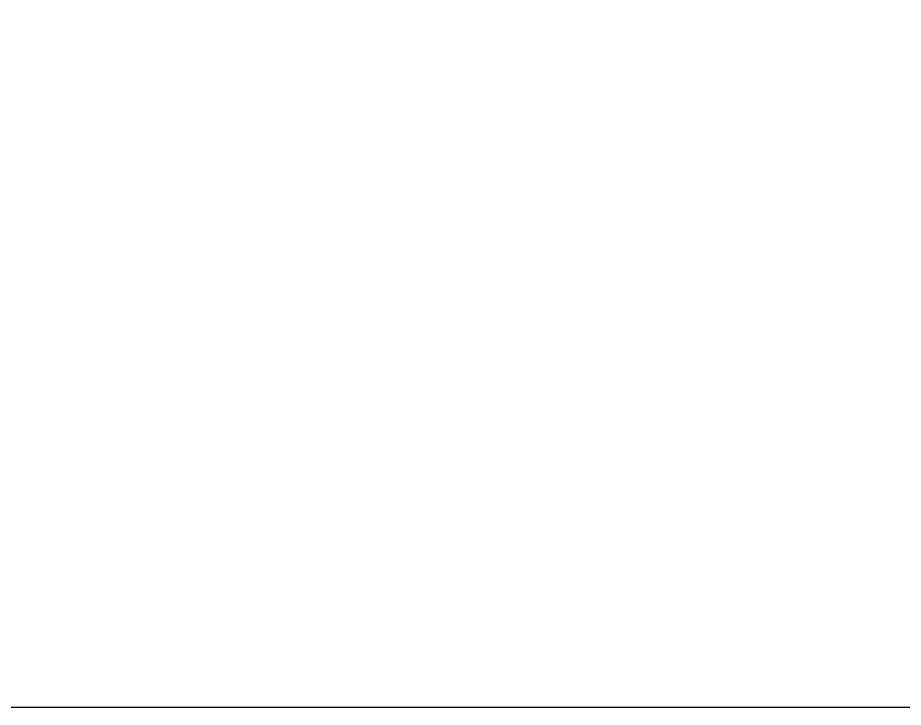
# Model space of a CAD drawing. Extents: x 43627 to 1359545, y -692302 to -50983.
# Drawn here: x 391428 to 392609, y -677291 to -676371 of the extents above; entities that cross this region are included whole.
import ezdxf
from ezdxf.enums import TextEntityAlignment as Align

# ---------------------------------------------------------------- set-up
doc = ezdxf.new("R2010")
doc.units = 0
doc.header["$LTSCALE"] = 1000
doc.header["$MEASUREMENT"] = 0
for name, color, linetype in [('tuqian_neibu_pl', 7, 'Continuous'), ('图签目录', 255, 'Continuous'), ('标准图签', 7, 'Continuous')]:
    doc.layers.add(name, color=color, linetype=linetype)
doc.styles.get("Standard").update_dxf_attribs({"font": 'gbenor.shx', "bigfont": 'gbcbig.shx'})
doc.styles.add('宋体', font='宋体.ttf', dxfattribs={"width": 0.8})

# ---------------------------------------------------------------- blocks, each defined once
blk = doc.blocks.new('ztwj05')
at = {"layer": 'tuqian_neibu_pl'}
blk.add_lwpolyline([(103950, 0), (103950, 42000), (0, 42000), (0, 0)], close=True, dxfattribs=at)
at = {"layer": '图签目录', "style": '宋体', "width": 0.8}
for tag, p in [('图纸编号', (101658.3, 2513)), ('图纸时间', (93475.4, 1527.6)), ('设计号', (97350, 1500))]:
    blk.add_attdef(tag, text='', height=300, dxfattribs=at).set_placement(p, align=Align.MIDDLE)
at = {"layer": '图签目录', "lineweight": 30, "width": 0.8, "flags": 104}
for tag, p in [('图纸名称', (95350, 2500)), ('工程名称', (87350, 2492)), ('建设单位', (79350, 2466.4))]:
    blk.add_attdef(tag, text='', height=300, dxfattribs=at).set_placement(p, align=Align.MIDDLE_CENTER)
at = {"layer": '图签目录', "style": '宋体', "width": 0.8}
for tag, p in [('65', (99346.6, 1364.2)), ('3', (101646.8, 1346.9))]:
    blk.add_attdef(tag, text='', height=300, dxfattribs=at).set_placement(p, align=Align.CENTER)

msp = doc.modelspace()

# ---------------------------------------------------------------- block references
at = {"layer": '标准图签'}
msp.add_blockref('ztwj05', (314580.7, -677290.8), dxfattribs=at)

doc.saveas('drawing.dxf')
